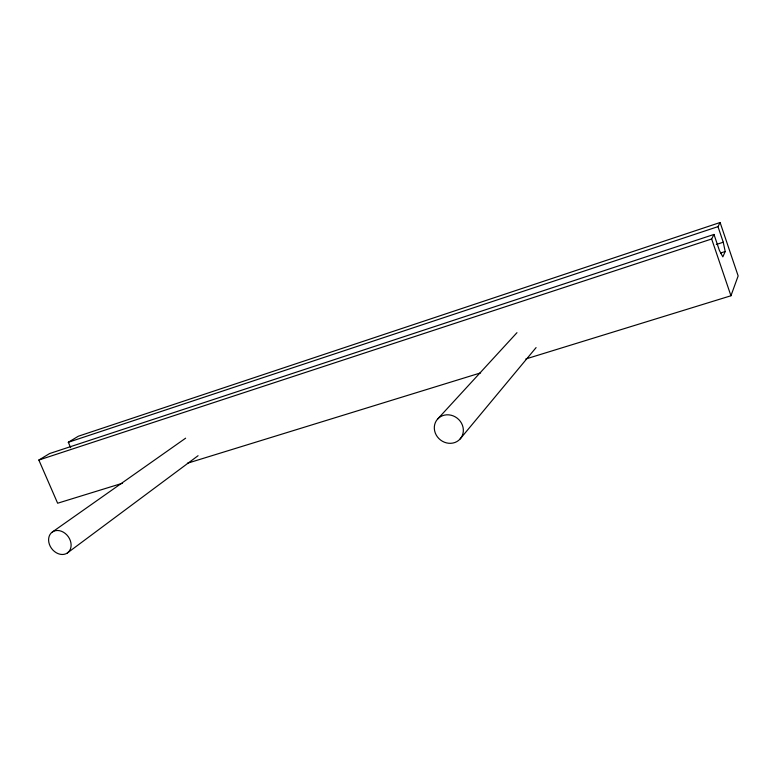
<?xml version="1.0" encoding="UTF-8"?>
<svg xmlns="http://www.w3.org/2000/svg" width="777" height="777" viewBox="0 0 777 777"><rect width="100%" height="100%" fill="white"/><g stroke="black" fill="none" stroke-linecap="round" stroke-linejoin="round"><path stroke-width="1.17" d="M525.825 358.964L730.943 295.765L738.15 275.922L720.104 222.504L78.331 436.227L68.318 442.268L70.658 447.707M720.104 222.504L717.987 226.641L723.251 242.22L725.203 251.525L722.843 256.866L719.424 250.476L713.985 234.44L49.621 453.545L38.85 460.042L57.634 503.224L122.533 483.226M38.85 460.042L711.654 238.986L713.985 234.44M460.081 439.015A15.025 13.733 39.4 0 0 451.146 415.229A15.025 13.733 39.4 0 0 435.256 432.944A15.025 13.733 39.4 0 0 460.081 439.015L536.081 347.601M437.48 419.211L516.967 332.682M67.337 553.001A12.908 10.227 53.1 0 0 63.413 532.206A12.908 10.227 53.1 0 0 48.825 542.249A12.908 10.227 53.1 0 0 67.337 553.001L198.067 455.71M52.312 532.031L185.625 438.189M68.318 442.268L717.987 226.641M716.326 244.483L723.251 242.22M720.58 253.011L725.203 251.525M187.432 463.238L480.623 372.892M711.654 238.986L730.943 295.765"/></g></svg>
